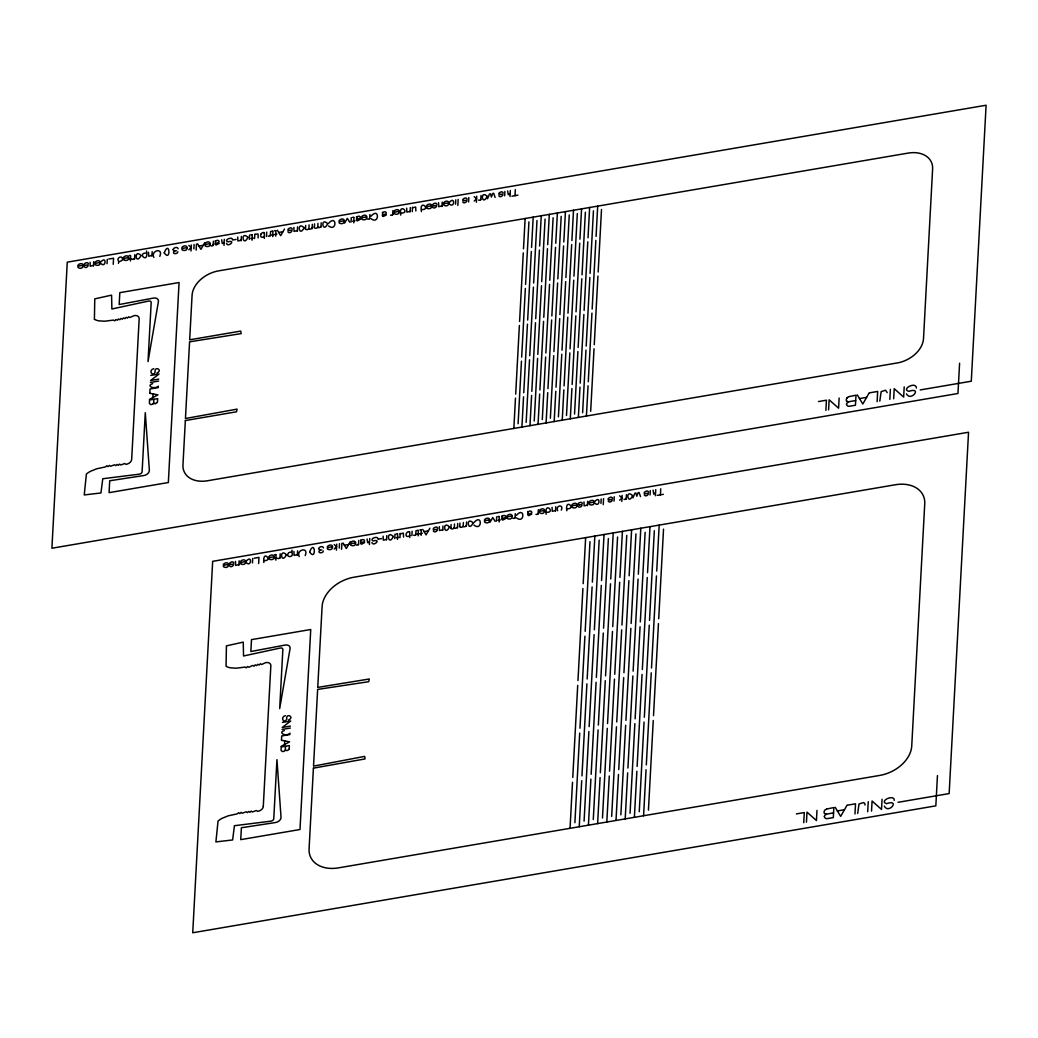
<?xml version="1.0" encoding="UTF-8"?>
<svg xmlns="http://www.w3.org/2000/svg" width="1038" height="1038" viewBox="0 0 1038 1038"><rect width="100%" height="100%" fill="white"/><g stroke="black" fill="none" stroke-linecap="round" stroke-linejoin="round"><path stroke-width="1.5" d="M232.46 239.869C232.992 235.86 222.703 240.284 227.984 241.815C236.716 239.519 227.763 248.134 226.492 243.281M377.858 539.046C378.52 535.439 368.97 538.514 372.979 540.98C382.088 538.527 373.433 547.117 371.902 542.576M510.047 196.545L510.047 193.613A1.687 1.207 -24.8 0 1 508.244 194.677L507.686 190.953M655.458 495.723L655.484 492.726A1.687 1.207 -24.8 0 1 653.655 493.841M894.276 800.389C894.432 793.798 878.771 800.96 886.439 803.684C900.789 798.819 888.658 814.648 884.337 806.085M916.411 388.082C916.074 380.946 900.712 389.328 908.86 391.326C922.834 386.668 910.819 402.147 906.472 393.83M173.177 249.834L174.605 251.027A7.188 5.138 -24.8 0 0 175.435 250.924L176.486 250.742M94.406 319.263L94.769 298.879L111.585 295.129L111.87 309L148.59 301.059A2.673 1.907 -24.8 0 1 151.185 302.616L148.019 361.613L158.412 301.617A5.346 3.815 -24.8 0 0 153.455 298.088L119.175 304.536L119.824 292.651L179.068 282.531L168.338 482.527L109.081 492.648L109.717 480.763L143.919 475.521A5.346 3.815 -24.8 0 0 149.355 470.214L145.281 412.696L142.115 471.693A2.673 1.907 -24.8 0 1 139.3 474.171L102.762 478.739L100.958 492.959L84.234 494.944L86.388 474.042A17.244 12.313 -24.8 0 1 90.656 471.239L96.625 468.813L105.513 466.905L106.914 465.725L108.056 466.594L109.457 465.413L110.599 466.27L114.543 464.777L115.685 465.634L117.086 464.453L118.228 465.322L119.63 464.142L120.771 464.998L124.716 463.506L125.858 464.362A5.411 3.867 -24.8 0 0 131.683 459.38L139.17 318.757A5.346 3.815 -24.8 0 0 133.993 315.643L130.022 317.498L128.725 316.785L127.479 318.056L126.169 317.343L124.923 318.614L123.613 317.888L122.367 319.159L121.07 318.445L119.811 319.717L118.514 319.003L117.255 320.262L115.958 319.548L114.699 320.82L113.402 320.106L104.579 321.222L98.792 320.846A18.36 13.118 -24.8 0 1 97.196 320.457A16.906 12.08 -24.8 0 1 94.406 319.276M369.45 544.561L369.45 541.628A1.687 1.207 -24.8 0 1 367.647 542.692L367.076 538.969M312.088 228.684L312.334 224.312M320.963 227.179L321.196 222.794M457.499 527.862L457.732 523.489M466.373 526.357L466.607 521.971M100.258 262.588C88.399 263.276 100.634 268.453 100.258 262.471A2.855 2.037 -24.8 0 0 98.091 260.707A2.855 2.037 -24.8 0 0 94.977 262.679M128.634 257.748C129.257 263.224 116.619 258.838 128.634 257.619A2.855 2.037 -24.8 0 0 126.467 255.854A2.855 2.037 -24.8 0 0 123.34 257.826M210.156 243.826C210.571 249.457 198.232 244.734 210.169 243.696A2.855 2.037 -24.8 0 0 207.989 241.932A2.855 2.037 -24.8 0 0 204.875 243.904M332.497 546.935C332.809 552.644 320.586 547.714 332.497 546.818A2.855 2.037 -24.8 0 0 330.331 545.054A2.855 2.037 -24.8 0 0 327.204 547.026M366.725 217.085C366.959 222.846 354.827 217.746 366.725 216.968A2.855 2.037 -24.8 0 0 364.559 215.19A2.855 2.037 -24.8 0 0 361.445 217.163M355.567 543.004C343.656 543.497 355.93 548.907 355.567 542.874A2.855 2.037 -24.8 0 0 353.4 541.109A2.855 2.037 -24.8 0 0 350.286 543.082M399.176 211.544C399.552 217.266 387.304 212.31 399.176 211.415A2.855 2.037 -24.8 0 0 397.009 209.65A2.855 2.037 -24.8 0 0 393.895 211.622M431.626 206.004C432.055 211.622 419.676 206.86 431.639 205.874A2.855 2.037 -24.8 0 0 429.46 204.11A2.855 2.037 -24.8 0 0 426.346 206.082M448.766 203.072C437.024 203.085 448.714 209.339 448.766 202.955A2.855 2.037 -24.8 0 0 446.6 201.177A2.855 2.037 -24.8 0 0 443.486 203.15M512.136 516.262C511.851 522.374 500.576 516.639 512.136 516.133A2.855 2.037 -24.8 0 0 509.956 514.368A2.855 2.037 -24.8 0 0 506.842 516.34M544.587 510.722C532.948 510.631 544.327 517.106 544.587 510.592A2.855 2.037 -24.8 0 0 542.42 508.828A2.855 2.037 -24.8 0 0 539.306 510.8M291.769 552.242C294.74 557.51 286.177 557.795 287.902 554.02C288.305 550.97 293.196 553.475 291.95 550.205M191.316 244.981L190.992 251.001M215.333 244.254A7.383 5.268 -24.8 0 1 215.346 243.632L215.424 241.672M336.727 544.159L336.403 550.179M360.446 219.265L357.474 220.847A1.544 1.103 -24.8 0 1 356.54 220.147A7.383 5.268 -24.8 0 1 356.579 219.498L356.67 217.552M364.61 542.563L361.652 544.146A1.544 1.103 -24.8 0 1 360.705 543.445A7.383 5.268 -24.8 0 1 360.744 542.796L360.835 540.85M382.529 215.696A7.383 5.268 -24.8 0 1 382.529 215.074L382.62 213.127M476.727 196.234L476.403 202.254M505.843 518.442L502.885 520.025A1.544 1.103 -24.8 0 1 501.951 519.311A7.383 5.268 -24.8 0 1 501.99 518.676L502.081 516.729M531.806 514.005L528.835 515.601A1.544 1.103 -24.8 0 1 527.901 514.887A7.383 5.268 -24.8 0 1 527.94 514.251L528.031 512.305M622.125 495.411L621.814 501.432M887.192 392.624L885.596 390.21L881.158 391.624L879.809 401.135M264.327 238.403L264.353 232.914A7.032 5.021 -24.8 0 0 263.924 232.733M409.738 537.58L409.763 532.092A7.032 5.021 -24.8 0 0 409.322 531.91M93.498 266L93.731 261.641M151.963 256.023L152.184 251.663M157.4 402.095A4.736 3.374 -24.8 0 0 157.517 401.265L157.685 398.618L153.858 399.306L153.663 402.939A6.89 4.918 -24.8 0 1 153.092 403.743L152.703 404.145M196.156 250.119L196.48 244.099M241.153 240.79L241.387 236.43M238.909 565.178L239.142 560.818M297.335 231.189L297.556 226.829M285.528 746.283L285.333 749.916A6.89 4.918 -24.8 0 1 284.749 750.721L284.36 751.123A2.53 1.804 -24.8 0 1 282.245 751.447L281.103 750.487L281.155 746.997L289.355 745.595L289.2 748.242A4.736 3.374 -24.8 0 1 289.07 749.073M297.361 555.2L297.595 550.841M341.567 549.297L341.891 543.276M386.564 539.968L386.785 535.608M410.114 211.934L410.334 207.574M442.006 206.484L442.24 202.125M457.836 205.42L458.16 199.413M442.733 530.366L442.966 526.006M555.512 511.111L555.745 506.752M587.417 505.662L587.651 501.302M603.247 504.598L603.571 498.577M90.072 262.238L90.228 266.208L93.472 265.43M107.044 263.691L107.277 259.331M113.233 264.314L113.557 258.215L108.808 259.033M118.527 261.239C115.945 258.008 121.77 255.166 122.497 258.423C123.496 261.81 117.969 260.499 118.41 263.328M130.451 260.979L130.632 255.672M148.525 252.247L148.694 256.23L151.924 255.439M153.819 257.385C150.445 250.301 163.706 247.316 159.8 256.36M149.822 393.013L150.043 388.965L158.334 387.55M149.485 399.345L152.871 397.567L153.066 393.934L149.809 393.311M193.872 248.861L194.106 244.501M221.678 239.791L222.262 243.437A1.596 1.142 -24.8 0 0 224 242.581L224.338 239.337M237.715 237.014L237.884 240.998L241.114 240.206M249.354 239.389L249.587 235.029M252.104 240.193L252.247 234.848M235.47 561.415L235.639 565.386L238.87 564.607M258.138 237.897L258.073 234.069L254.79 234.147M266.481 236.469L266.714 232.097M252.455 562.868L252.688 558.509M272.76 236.664L272.864 231.292M275.732 236.158L275.913 230.864M258.644 563.491L258.968 557.393L254.206 558.21M275.861 560.144L276.004 554.798M293.897 227.426L294.065 231.396L297.296 230.618M263.289 806.37L270.84 665.734A5.346 3.815 -24.8 0 0 265.65 662.633L261.693 664.489L260.395 663.762L259.137 665.034L257.839 664.32L256.581 665.592L255.283 664.878L254.025 666.149L252.727 665.423L248.912 667.252L247.615 666.539L246.356 667.81L245.059 667.084L236.249 668.2L230.384 667.81A18.36 13.118 -24.8 0 1 228.866 667.447A16.906 12.08 -24.8 0 1 226.063 666.253L226.427 645.87L243.242 642.12L243.541 655.99L280.26 648.036A2.673 1.907 -24.8 0 1 282.855 649.593L279.689 708.591L290.069 648.607A5.346 3.815 -24.8 0 0 285.113 645.065L250.846 651.527L251.481 639.629L310.738 629.508L299.995 829.518L240.738 839.638L241.387 827.74L275.589 822.511A5.346 3.815 -24.8 0 0 281.026 817.191L276.938 759.673L273.773 818.684A2.673 1.907 -24.8 0 1 270.957 821.149L234.432 825.716L232.629 839.95L215.904 841.922L218.045 821.032A17.244 12.313 -24.8 0 1 222.314 818.216L228.282 815.803L237.183 813.883L238.584 812.715L239.726 813.571L241.127 812.391L242.269 813.247L246.214 811.755L247.355 812.611L248.757 811.444L249.899 812.3L251.3 811.119L252.442 811.988L256.373 810.483L257.528 811.353A5.411 3.867 -24.8 0 0 263.341 806.37M305.522 228.49L305.691 225.415M281.493 739.99L281.7 735.955L289.991 734.528M293.936 551.425L294.091 555.408L297.335 554.616M281.142 746.322L284.529 744.544L284.723 740.924L281.467 740.289M314.397 226.972L314.553 223.897M299.216 556.563C295.843 549.504 309.142 546.468 305.211 555.538M351.026 222.028L351.259 217.669M353.776 222.833L353.958 217.526M339.27 548.038L339.504 543.678M383.126 536.192L383.281 540.175L386.525 539.384M406.675 208.158L406.844 212.141L410.075 211.363M394.751 538.566L394.998 534.207M397.502 539.371L397.606 533.986M415.862 210.961L415.667 207.003L412.488 207.808M403.548 537.074L403.354 533.117L400.175 533.921M411.891 535.634L412.125 531.274M418.171 535.842L418.353 530.548M438.568 202.721L438.737 206.692L441.967 205.913M421.143 535.336L421.246 529.951M455.539 204.175L455.773 199.815M439.308 526.603L439.463 530.574L442.707 529.795M450.933 527.667L451.102 524.579M468.592 201.943L468.826 197.583M459.795 526.149L459.964 523.074M504.663 195.78L504.896 191.42M496.436 521.193L496.67 516.833M511.903 196.195L515.004 195.663L515.328 189.643M499.187 522.01L499.291 516.626M513.849 428.447L515.471 398.164M515.691 394.129L519.376 325.491M519.597 321.456L523.282 252.831M523.502 248.796L525.124 218.512M518.105 423.712L521.465 361.146M521.673 357.111L525.358 288.473M525.578 284.438L528.939 221.86M521.919 427.072L523.541 396.788M523.762 392.753L527.447 324.116M527.654 320.08L531.339 251.456M531.56 247.42L533.182 217.137M526.162 422.336L529.523 359.771M529.743 355.723L533.428 287.098M533.636 283.063L536.996 220.484M529.977 425.684L531.599 395.413M531.819 391.378L535.504 322.74M535.725 318.705L539.41 250.08M539.63 246.032L541.252 215.761M534.233 420.961L537.593 358.382M537.801 354.347L541.486 285.722M541.706 281.687L545.067 219.109M538.047 424.308L539.669 394.038M539.89 389.99L543.575 321.365M543.782 317.33L547.467 248.692M547.688 244.657L549.31 214.386M542.29 419.586L545.651 357.007M545.871 352.972L549.556 284.347M549.764 280.299L553.124 217.733M546.105 422.933L547.727 392.649M547.947 388.614L551.632 319.989M551.853 315.954L555.538 247.316M555.758 243.281L557.38 212.998M550.361 418.21L553.721 355.632M553.929 351.597L557.614 282.959M557.834 278.924L561.195 216.358M554.175 421.558L555.797 391.274M556.018 387.239L559.703 318.614M559.91 314.579L563.595 245.941M563.816 241.906L565.438 211.622M552.086 507.335L552.242 511.319L555.486 510.527M558.418 416.835L561.779 354.256M561.999 350.221L565.684 281.583M565.905 277.548L569.252 214.97M562.233 420.182L563.855 389.899M564.075 385.864L567.76 317.239M567.981 313.191L571.666 244.566M571.886 240.531L573.508 210.247M561.273 510.138C564.322 504.26 555.071 504.896 557.678 510.748M566.489 415.459L569.849 352.881M570.057 348.846L573.742 280.208M573.962 276.173L577.323 213.594M570.303 418.807L571.925 388.523M572.146 384.488L575.831 315.85M576.038 311.815L579.723 243.19M579.944 239.155L581.565 208.872M574.546 414.071L577.907 351.506M578.127 347.471L581.812 278.833M582.033 274.798L585.38 212.219M578.361 417.432L579.995 387.148M580.203 383.113L583.888 314.475M584.109 310.44L587.793 241.815M588.014 237.767L589.636 207.496M582.616 412.696L585.977 350.13M586.185 346.082L589.869 277.457M590.09 273.422L593.451 210.844M586.431 416.043L588.053 385.773M588.274 381.737L591.958 313.1M592.166 309.065L595.851 240.427M596.072 236.392L597.693 206.121M583.979 501.886L584.147 505.869L587.378 505.091M590.674 411.32L594.034 348.742M594.255 344.707L597.94 276.082M598.16 272.047L601.508 209.468M570.044 828.311L572.509 782.289M572.768 777.449L577.712 685.404M577.971 680.552L582.915 588.507M583.174 583.667L585.64 537.645M574.896 822.693L579.71 733.062M579.97 728.222L584.913 636.177M585.173 631.325L589.986 541.706M579.23 826.741L581.708 780.719M581.968 775.879L586.911 683.834M587.171 678.982L592.101 586.937M592.374 582.097L594.839 536.075M600.95 503.352L601.184 498.993M584.083 821.123L588.896 731.492M589.156 726.652L594.099 634.607M594.359 629.755L599.173 540.136M588.429 825.171L590.894 779.149M591.154 774.309L596.097 682.264M596.357 677.412L601.3 585.367M601.56 580.527L604.038 534.505M593.282 819.553L598.096 729.922M598.355 725.082L603.299 633.037M603.558 628.185L608.372 538.566M614.003 501.12L614.236 496.761M597.616 823.601L600.094 777.579M600.353 772.739L605.297 680.694M605.556 675.842L610.5 583.797M610.759 578.957L613.224 532.935M602.481 817.983L607.282 728.352M607.541 723.512L612.485 631.467M612.744 626.615L617.558 536.996M606.815 822.031L609.28 776.009M609.54 771.169L614.483 679.124M614.743 674.272L619.686 582.227M619.946 577.388L622.424 531.365M611.667 816.413L616.481 726.782M616.741 721.942L621.684 629.897M621.944 625.045L626.757 535.426M616.001 820.461L618.479 774.439M618.739 769.599L623.682 677.555M623.942 672.702L628.885 580.657M629.145 575.818L631.61 529.795M620.867 814.843L625.667 725.212M625.927 720.372L630.87 628.327M631.13 623.475L635.944 533.856M625.2 818.891L627.666 772.869M627.925 768.029L632.869 675.985M633.128 671.132L638.072 579.087M638.331 574.248L640.809 528.225M630.053 813.273L634.867 723.642M635.126 718.802L640.07 626.757M640.329 621.905L645.143 532.286M650.073 494.957L650.307 490.598M634.387 817.321L636.865 771.299M637.124 766.459L642.068 674.415M642.327 669.562L647.271 577.517M647.53 572.678L649.996 526.655M653.084 490.131L653.681 493.764M639.252 811.703L644.053 722.072M644.326 717.232L649.256 625.187M649.516 620.335L654.329 530.716M657.314 495.373L660.415 494.841L660.739 488.82M643.586 815.751L646.051 769.729M646.311 764.889L651.254 672.845M651.514 667.992L656.457 575.947M656.717 571.108L659.195 525.085M648.439 810.133L653.252 720.502M653.512 715.662L658.455 623.617M658.715 618.765L663.529 529.146M803.749 822.706L804.294 812.559L796.367 813.909M825.898 410.347L826.443 400.201L818.502 401.55M806.448 822.2L806.993 812.157L816.439 820.539L816.984 810.393M828.596 409.841L829.128 399.799L838.587 408.181L839.132 398.034M854.975 813.961L855.52 803.801L847.592 805.164M877.123 401.602L877.668 391.443L869.74 392.805M857.673 813.494L859.01 803.983L863.46 802.569L864.732 803.347L865.043 805.073M871.531 811.08L872.076 801.038L881.522 809.432L882.066 799.273M893.679 398.722L894.211 388.679L903.657 397.074L904.202 386.915M937.457 775.568L935.835 805.851L192.731 932.76L212.673 561.337L968.545 432.249L949.147 793.577L898.065 802.296M959.592 363.209L957.97 393.493L51.9 548.233L67.262 262.16L986.1 105.24L971.283 381.218L920.213 389.938M369.749 538.514L369.554 541.343M510.346 190.499L510.164 193.315M655.757 489.664L655.562 492.492M889.813 399.371L890.396 389.328M867.677 811.729L868.261 801.686M134.551 258.994L134.784 254.634M270.347 235.808L270.594 231.435M280.195 553.812L279.949 558.172M369.904 214.477L369.671 218.836M358.759 540.396L358.512 544.755M392.688 214.905L392.935 210.545M416.004 530.613L415.758 534.972M481.022 195.507L480.776 199.867M515.069 518.014L515.315 513.654M538.099 514.082L538.346 509.723M626.174 499.044L626.42 494.685M309.09 224.87L308.909 228.62A2.141 1.531 -24.8 0 1 305.198 228.555M317.771 227.101L317.965 223.352M454.307 527.797L454.501 524.034M463.376 522.529L463.182 526.279A2.141 1.531 -24.8 0 1 459.471 526.214M213.348 241.218L213.101 245.578M254.557 238.506L254.816 234.692M412.268 211.57L412.501 207.211M399.954 537.684L400.188 533.324M263.821 562.492C262.484 548.713 273.474 561.493 264.106 560.533M400.746 215.1C398.333 201.943 411.113 213.257 400.979 213.101M546.157 514.277C544.301 500.614 556.225 513.096 546.325 512.24M146.54 251.027C148.81 265.053 136.263 252.727 146.41 253.09M421.415 211.57C419.041 198.414 431.626 209.715 421.7 209.611M566.813 510.748C564.776 497.332 576.933 509.23 567.046 508.75M83.118 265.456C71.492 265.702 83.04 271.748 83.131 265.391M187.087 247.641C187.567 253.519 175.188 248.549 187.074 247.706A2.855 2.037 -24.8 0 0 184.92 245.876A2.855 2.037 -24.8 0 0 181.806 247.848M228.529 564.633C216.708 564.841 228.568 570.848 228.542 564.568A2.855 2.037 -24.8 0 0 226.375 562.804A2.855 2.037 -24.8 0 0 223.248 564.776M245.656 561.701C233.641 562.557 246.253 567.462 245.669 561.649A2.855 2.037 -24.8 0 0 243.502 559.871A2.855 2.037 -24.8 0 0 240.388 561.843M344.24 220.86C332.484 221.341 344.369 226.972 344.253 220.796M274.032 556.861C262.069 557.886 274.642 562.583 274.045 556.796A2.855 2.037 -24.8 0 0 271.865 555.032A2.855 2.037 -24.8 0 0 268.751 557.004M489.651 520.038C477.973 520.388 489.612 526.266 489.664 519.973A2.855 2.037 -24.8 0 0 487.484 518.209A2.855 2.037 -24.8 0 0 484.37 520.181M577.024 505.117C565.36 505.415 576.998 511.358 577.037 505.052A2.855 2.037 -24.8 0 0 574.87 503.287A2.855 2.037 -24.8 0 0 571.756 505.259M594.164 502.184C582.279 502.924 594.631 508.088 594.177 502.133A2.855 2.037 -24.8 0 0 591.997 500.355A2.855 2.037 -24.8 0 0 588.883 502.327M100.92 261.9C106.901 254.998 105.915 268.57 100.946 263.561M246.33 561.078C252.286 554.123 251.391 567.851 246.33 562.648M449.428 202.384C455.007 195.416 454.942 208.885 449.441 204.045M594.826 501.562C600.717 494.581 599.925 508.361 594.839 503.132M219.2 243.385L216.241 244.968A1.544 1.103 -24.8 0 1 215.294 244.267M386.383 214.892L383.437 216.423A1.544 1.103 -24.8 0 1 382.49 215.709M177.887 251.78C177.472 254.881 170.764 253.817 174.605 251.027M323.298 550.957C323.402 553.838 316.136 553.137 320.015 550.205A7.188 5.138 -24.8 0 0 320.846 550.101L321.897 549.919M328.514 223.442C336.779 213.75 337.272 232.356 328.553 225.973M371.046 216.176C379.752 206.471 379.298 225.376 371.059 218.668M473.925 522.607C482.514 512.811 482.294 531.91 473.925 525.059M516.457 515.354C524.956 505.623 524.93 524.514 516.47 517.845M134.538 258.41L134.564 258.332A1.401 0.999 -24.8 0 1 132.384 259.241M213.127 244.916L213.101 244.994A1.401 0.999 -24.8 0 1 210.948 245.824M270.347 235.211L270.373 235.146A1.401 0.999 -24.8 0 1 268.193 236.041M392.688 214.321L392.714 214.243A1.401 0.999 -24.8 0 1 390.535 215.151M487.549 198.712L489.508 194.015L490.481 193.847L491.389 197.051L492.687 193.47L493.673 193.302L495.113 197.428M515.069 517.43L515.095 517.352A1.401 0.999 -24.8 0 1 512.915 518.26M538.099 513.499L538.125 513.421A1.401 0.999 -24.8 0 1 535.945 514.329M626.174 498.461L626.199 498.383A1.401 0.999 -24.8 0 1 624.02 499.278M632.959 497.89L634.919 493.193L635.892 493.024L636.8 496.229L638.098 492.648L639.071 492.479L640.524 496.592M157.257 402.355L157.231 402.42A8.927 6.384 -24.8 0 1 156.517 403.055L155.998 403.328A1.817 1.298 -24.8 0 1 155.376 403.548L155.376 403.535M288.927 749.332L288.901 749.397A8.927 6.384 -24.8 0 1 288.175 750.033L287.656 750.318A1.817 1.298 -24.8 0 1 287.033 750.526L286.968 750.539A2.167 1.557 -24.8 0 1 285.424 749.877M846.71 398.345L846.684 398.397A1.674 1.194 -24.8 0 1 847.683 397.295L848.643 396.776M204.746 242.645L200.944 249.341L197.648 243.865M284.477 229.035L280.662 235.717L277.38 230.241M350.156 541.823L346.342 548.505L343.059 543.03M429.875 528.212L426.06 534.894L422.777 529.419M869.156 392.896L862.799 404.041L857.323 394.92M847.008 805.254L840.663 816.4L835.188 807.279M344.642 223.053L347.328 218.33L349.702 222.184M490.053 522.218L492.739 517.508L495.113 521.361M188.812 249.769L191.187 247.641L188.799 245.37M474.223 201.022L476.598 198.907L474.21 196.636M334.223 548.946L336.597 546.818L334.21 544.548M619.634 500.199L621.996 498.084L619.608 495.801M502.184 516.405C504.209 513.706 508.607 517.378 503.443 518.196A9.614 6.877 -24.8 0 0 502.042 518.637L502.042 518.637M528.134 511.981C530.6 509.178 534.362 513.33 529.406 513.771A9.614 6.877 -24.8 0 0 527.992 514.199L527.94 514.251M215.333 243.632L215.398 243.593A9.614 6.877 -24.8 0 1 216.799 243.164C221.678 242.243 217.721 238.442 215.411 241.426A2.543 1.817 -24.8 0 0 215.19 240.868M356.579 219.511L356.631 219.472A9.614 6.877 -24.8 0 1 358.045 219.044M382.529 215.074L382.594 215.035A9.614 6.877 -24.8 0 1 383.995 214.607C389.12 213.413 384.566 210.039 382.594 212.868A2.543 1.817 -24.8 0 0 382.386 212.31M152.871 397.567L157.932 394.855L153.066 393.934M284.529 744.544L289.602 741.846L284.723 740.924M826.508 809.121L825.547 809.64A1.674 1.194 -24.8 0 0 824.522 810.704A3.918 2.803 -24.8 0 0 824.444 813.377L825.028 813.714A9.653 6.89 -24.8 0 0 826.378 814.129L833.488 812.923M848.941 396.62L856 395.206L855.455 405.235L850.278 406.118A7.149 5.112 -24.8 0 1 848.669 406.273A10.73 7.668 -24.8 0 1 848.098 406.195A10.652 7.616 -24.8 0 1 847.047 405.443L846.787 404.963A2.829 2.024 -24.8 0 1 846.619 404.288M826.793 808.978L833.851 807.564L833.319 817.594L828.129 818.476A7.149 5.112 -24.8 0 1 826.533 818.632A10.73 7.668 -24.8 0 1 825.963 818.554A10.652 7.616 -24.8 0 1 824.912 817.801L824.652 817.321A2.829 2.024 -24.8 0 1 824.483 816.647M358.045 219.031C362.651 218.304 359.524 214.217 356.644 217.305A2.543 1.817 -24.8 0 0 356.436 216.734M156.894 373.031C163.537 370.177 153.987 365.039 155.051 372.551C152.417 377.028 148.032 370.242 153.78 368.659M288.564 720.009C295.233 717.024 285.515 712.211 286.773 719.399C283.737 724.213 279.871 716.986 285.45 715.636M152.69 383.632C145.709 385.721 154.13 389.912 158.399 386.175M284.347 730.609C277.639 732.153 285.476 737.408 290.069 733.165M515.004 195.663L517.923 195.17M855.623 400.564L848.513 401.784A9.653 6.89 -24.8 0 1 847.164 401.356L846.541 401.044M660.415 494.841L663.334 494.335M233.265 239.921L236.158 239.428M198.946 246.058L203.214 245.331M278.664 232.447L282.933 231.708M129.244 259.331L131.605 258.929M250.898 238.558L253.246 238.156M271.554 235.029L273.915 234.627M274.525 234.523L276.887 234.121M352.57 221.185L354.931 220.783M150.77 375.432L159.061 374.004L150.549 380.518L158.736 379.117M859.477 398.579L866.587 397.372M378.675 539.098L381.569 538.605M344.356 545.235L348.625 544.509M424.075 531.612L428.344 530.885M274.655 558.509L277.016 558.107M396.295 537.736L398.657 537.334M416.965 534.207L419.313 533.804M419.936 533.701L422.297 533.298M497.981 520.362L500.342 519.96M282.427 722.409L290.718 720.995L282.206 727.495L290.406 726.094M837.342 810.938L844.452 809.731M464.181 200.632C459.821 201.113 465.932 195.676 467.191 199.153M500.329 194.456C495.775 194.988 502.055 189.5 503.274 192.99M434.001 205.784C429.602 206.264 435.765 200.84 437.011 204.304M289.33 230.488C285.009 231.033 291.029 225.518 292.34 229.009M150.432 382.464L158.632 381.089M579.476 504.948C574.909 505.195 581.41 500.095 582.422 503.482M609.591 499.81C605.206 500.238 611.369 494.879 612.602 498.331M645.675 493.647C641.25 493.971 647.53 488.755 648.672 492.168M434.805 529.652C430.212 530.159 436.544 524.722 437.751 528.186M230.916 564.477C226.544 565.191 232.473 559.456 233.913 562.998M282.102 729.442L290.29 728.066M153.858 399.306L149.498 400.006L149.446 403.497L150.562 404.496A2.53 1.804 -24.8 0 0 152.69 404.119M320.015 550.205L318.588 548.881A2.647 1.894 -24.8 0 1 321.053 546.702A2.647 1.894 -24.8 0 1 323.506 547.973M432.548 207.094C434.131 210.208 439.684 204.278 434.585 205.628A3.477 2.491 -24.8 0 1 434.208 205.745M462.74 201.982C464.492 205.005 469.812 199.037 464.764 200.477A3.477 2.491 -24.8 0 1 464.388 200.594M498.811 195.78C500.576 198.946 505.778 192.912 500.848 194.314A3.477 2.491 -24.8 0 1 500.472 194.43M287.876 231.798C289.758 234.99 294.805 228.827 289.913 230.345A3.477 2.491 -24.8 0 1 289.537 230.449M229.463 565.788C231.266 568.954 236.392 562.92 231.487 564.322A3.477 2.491 -24.8 0 1 231.111 564.438M644.209 494.892C646.194 498.214 651.124 491.947 646.246 493.491A3.477 2.491 -24.8 0 1 645.87 493.608M608.125 501.056C610.11 504.377 615.054 498.097 610.175 499.654A3.477 2.491 -24.8 0 1 609.799 499.771M577.945 506.207C579.97 509.541 584.822 503.235 579.995 504.805A3.477 2.491 -24.8 0 1 579.619 504.922M433.274 530.924C435.246 534.22 440.216 528.005 435.324 529.51A3.477 2.491 -24.8 0 1 434.948 529.627M84.039 266.558C86.193 269.88 90.838 263.483 86.089 265.144A3.477 2.491 -24.8 0 1 85.713 265.261C80.938 265.936 87.27 260.291 88.515 263.821M223.961 242.581L224.039 245.396M527.797 511.487A2.543 1.817 -24.8 0 1 528.005 512.045M501.847 515.912A2.543 1.817 -24.8 0 1 502.042 516.483M499.083 516.47A1.388 0.986 -24.8 0 0 498.474 516.509A2.219 1.583 -24.8 0 0 497.929 516.639M466.27 525.721A1.959 1.401 -24.8 0 1 463.078 526.357M457.395 527.239A1.959 1.401 -24.8 0 1 454.203 527.862M454.397 527.797A2.141 1.531 -24.8 0 1 450.609 527.719M421.039 529.795A1.388 0.986 -24.8 0 0 420.416 529.834A2.219 1.583 -24.8 0 0 419.884 529.964M418.067 530.314A1.388 0.986 -24.8 0 0 417.445 530.34A2.219 1.583 -24.8 0 0 416.913 530.47M415.758 534.388A1.401 0.999 -24.8 0 1 413.604 535.219M409.841 535.439A18.087 12.923 -24.8 0 1 409.439 535.777L409.335 535.855A2.206 1.57 -24.8 0 1 406.701 536.257A3.802 2.725 -24.8 0 1 406.481 533.221A2.413 1.726 -24.8 0 1 409.426 531.69M397.398 533.83A1.388 0.986 -24.8 0 0 396.788 533.869A2.219 1.583 -24.8 0 0 396.244 533.999M360.601 540.032A2.543 1.817 -24.8 0 1 360.809 540.603C363.988 537.528 366.725 542.121 362.21 542.316A9.614 6.877 -24.8 0 0 360.796 542.757M358.512 544.172A1.401 0.999 -24.8 0 1 356.358 545.002M279.949 557.588A1.401 0.999 -24.8 0 1 277.795 558.418M275.758 554.616A1.388 0.986 -24.8 0 0 275.148 554.642A2.219 1.583 -24.8 0 0 274.603 554.772M824.289 816.53A3.179 2.271 -24.8 0 1 826.417 814.272M480.763 199.283A1.401 0.999 -24.8 0 1 478.609 200.113M369.658 218.252A1.401 0.999 -24.8 0 1 367.504 219.083M353.673 217.292A1.388 0.986 -24.8 0 0 353.063 217.331A2.219 1.583 -24.8 0 0 352.518 217.461M338.972 221.003A2.855 2.037 -24.8 0 1 342.086 219.031A2.855 2.037 -24.8 0 1 344.24 220.809M320.859 226.544A1.959 1.401 -24.8 0 1 317.667 227.179M317.862 227.114A2.141 1.531 -24.8 0 1 314.073 227.037M311.997 228.062A1.959 1.401 -24.8 0 1 308.792 228.684M275.628 230.631A1.388 0.986 -24.8 0 0 275.018 230.657A2.219 1.583 -24.8 0 0 274.473 230.786M272.657 231.137A1.388 0.986 -24.8 0 0 272.047 231.163A2.219 1.583 -24.8 0 0 271.502 231.292M264.443 236.262A18.087 12.923 -24.8 0 1 264.028 236.599L263.924 236.69A2.206 1.57 -24.8 0 1 261.291 237.079A3.802 2.725 -24.8 0 1 261.083 234.056M261.018 234.03A2.413 1.726 -24.8 0 1 264.028 232.512M252 234.666A1.388 0.986 -24.8 0 0 251.378 234.692A2.219 1.583 -24.8 0 0 250.846 234.822M173.087 249.717A2.647 1.894 -24.8 0 1 175.656 247.524A2.647 1.894 -24.8 0 1 178.108 248.796M130.347 255.439A1.388 0.986 -24.8 0 0 129.737 255.465A2.219 1.583 -24.8 0 0 129.192 255.595M77.85 265.598A2.855 2.037 -24.8 0 1 80.964 263.626A2.855 2.037 -24.8 0 1 83.118 265.404M846.424 404.171A3.179 2.271 -24.8 0 1 848.565 401.914M846.593 401.018A3.918 2.803 -24.8 0 1 846.736 398.41M155.285 403.665A2.167 1.557 -24.8 0 1 153.767 402.9M141.025 255.543C135.251 266.312 133.993 248.043 141.025 255.608M247.913 237.287C242.918 248.082 240.141 230.138 247.913 237.287M286.436 554.72C281.026 565.463 279.027 547.467 286.436 554.72M304.095 227.698C298.957 238.377 296.466 220.497 304.095 227.698M327.723 223.663C322.727 234.419 319.951 216.54 327.723 223.663M393.311 536.464C388.29 547.376 385.643 529.121 393.311 536.529M449.493 526.876C444.212 537.606 441.993 519.571 449.493 526.928M473.133 522.841C468.06 533.649 465.452 515.523 473.133 522.893M487.25 196.416C481.749 207.094 479.945 189.15 487.25 196.416M632.661 495.593C627.575 506.388 624.993 488.301 632.661 495.658M164.238 252.831C171.14 262.783 169.739 238.948 164.238 252.831M309.635 552.008C316.512 561.999 315.189 538.177 309.648 551.905M185.348 420.546L182.96 464.959A26.741 19.099 -24.8 0 0 207.418 480.776L898.636 362.716A26.741 19.099 -24.8 0 0 923.522 338.505L932.617 168.922A26.741 19.099 -24.8 0 0 908.172 153.092L218.681 270.853A26.741 19.099 -24.8 0 0 192.069 295.389L189.682 339.802L240.751 331.083L241.127 333.613L189.578 341.826L185.452 418.522L237.066 409.115L236.495 411.801L185.348 420.546M313.411 768.146L309.077 848.889A32.087 22.927 -24.8 0 0 338.427 867.872L879.796 775.412A32.087 22.927 -24.8 0 0 911.74 745.959L924.741 503.728A32.087 22.927 -24.8 0 0 895.405 484.746L354.036 577.206A32.087 22.927 -24.8 0 0 322.091 606.659L317.745 687.403L369.307 678.995L368.659 681.707L317.641 689.414L313.528 766.122L364.649 756.391L365.026 758.934L313.411 768.146"/></g></svg>
